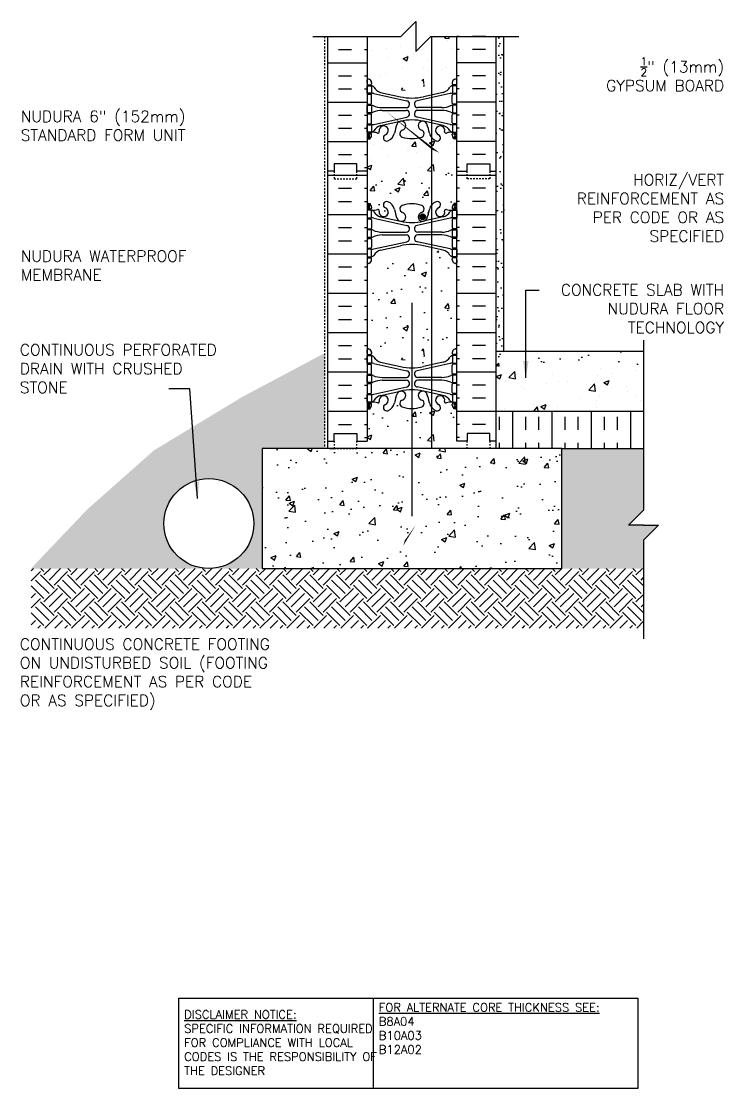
# Model space of a CAD drawing. Header units: inches. Extents: x -103.4 to -56.6, y 169.1 to 240.3.
import ezdxf

# ---------------------------------------------------------------- set-up
doc = ezdxf.new("R2010")
doc.units = ezdxf.units.IN
doc.header["$LTSCALE"] = 0.5
doc.header["$MEASUREMENT"] = 0
doc.linetypes.add('DASHED2', pattern=[0.375, 0.25, -0.125])
for name, color, linetype in [('HATCH', 12, 'Continuous'), ('line25', 2, 'Continuous'), ('LINE3', 3, 'Continuous'), ('LINE50', 5, 'Continuous'), ('LINE9', 9, 'Continuous'), ('TEXT', 4, 'Continuous'), ('Web_Edge', 9, 'Continuous')]:
    doc.layers.add(name, color=color, linetype=linetype)
doc.styles.add('DIM', font='romans.shx', dxfattribs={"width": 0.7})
doc.styles.add('ROMANS', font='romans')
doc.styles.get("Standard").update_dxf_attribs({"font": 'romans.shx'})
doc.dimstyles.new('ext', dxfattribs={"dimscale": 12, "dimtxt": 0.09375, "dimasz": 0.09375, "dimexe": 0.09375, "dimexo": 0.0625, "dimgap": 0.0625, "dimtad": 0, "dimjust": 1, "dimdec": 1, "dimzin": 3, "dimdsep": 46, "dimlunit": 4, "dimtxsty": 'DIM', "dimcen": 0.09, "dimdle": 0.09375, "dimclrt": 4, "dimadec": 0, "dimazin": 0, "dimtfac": 1, "dimtdec": 1, "dimtmove": 2, "dimatfit": 3, "dimfxl": 1, "dimfrac": 2, "dimtolj": 1, "dimtzin": 0, "dimarcsym": 0})
doc.dimstyles.new('ext_12', dxfattribs={"dimscale": 12, "dimtxt": 0.075, "dimasz": 0.09375, "dimexe": 0.09375, "dimexo": 0.0625, "dimgap": 0.0625, "dimtad": 1, "dimdec": 1, "dimzin": 2, "dimdsep": 46, "dimlunit": 4, "dimtxsty": 'DIM', "dimcen": 0.09, "dimdle": 0.09375, "dimclrt": 4, "dimadec": 0, "dimazin": 0, "dimtfac": 1, "dimtdec": 1, "dimtmove": 2, "dimatfit": 3, "dimfxl": 1, "dimfrac": 2, "dimtolj": 1, "dimtzin": 0, "dimarcsym": 0})

msp = doc.modelspace()

# ---------------------------------------------------------------- hatches: boundary and pattern name
h = msp.add_hatch()
h.set_pattern_fill('EARTH', color=12, scale=0.2, angle=45, style=0)
h.set_pattern_definition([(45, (-1157.3397, 32.0673), (1e-16, 1.7960512), [1.27, -1.27]), (45, (-1157.6764, 32.4041), (1e-16, 1.7960512), [1.27, -1.27]), (45, (-1158.0132, 32.7409), (1e-16, 1.7960512), [1.27, -1.27]), (135, (-1158.0132, 32.9654), (-1.7960512, 1e-16), [1.27, -1.27]), (135, (-1157.6764, 33.3021), (-1.7960512, 1e-16), [1.27, -1.27]), (135, (-1157.3397, 33.6389), (-1.7960512, 1e-16), [1.27, -1.27])])
h.paths.add_polyline_path([(-102.782, 203.796), (-102.782, 199.823), (-61.917, 199.823), (-61.917, 203.796)])
at = {"layer": 'HATCH'}
h = msp.add_hatch(dxfattribs=at)
h.set_pattern_fill('AR-SAND', color=256, scale=0.5, style=0)
h.set_pattern_definition([(37.5, (-54.8967, 213.0463), (-0.031497, 0.963412), [0, -0.76, 0, -0.85, 0, -0.8125]), (7.5, (-54.8967, 213.0463), (0.88489, 1.411073), [0, -0.41, 0, -0.685, 0, -0.2625]), (327.5, (-55.5117, 213.0463), (1.55707, 0.00283), [0, -0.25, 0, -0.9, 0, -1.175]), (317.5, (-55.5117, 213.0463), (1.503063, 0.43884), [0, -0.125, 0, -0.59, 0, -0.675])])
h.paths.add_polyline_path([(-71.248, 227.258), (-71.748, 227.258), (-71.748, 217.296), (-71.248, 217.296)])
h.paths.add_polyline_path([(-71.248, 231.46), (-71.748, 231.46), (-71.748, 230.296), (-71.748, 227.258), (-71.248, 227.258)])
h.paths.add_polyline_path([(-71.248, 239.296), (-71.748, 239.296), (-71.748, 231.46), (-71.248, 231.46)])
h = msp.add_hatch(dxfattribs=at)
h.set_pattern_fill('INSUL', color=256, scale=7, style=0)
h.set_pattern_definition([(0, (-3006.5348, -184.7132), (0, 2.625), []), (0, (-3006.5348, -183.8382), (0, 2.625), [0.875, -0.875]), (0, (-3006.5348, -182.9632), (0, 2.625), [0.875, -0.875])])
h.paths.add_polyline_path([(-82.998, 212.296), (-82.561, 212.296), (-82.561, 212.796), (-81.061, 212.796), (-81.061, 212.296), (-80.373, 212.296), (-80.373, 230.296), (-81.061, 230.296), (-81.061, 230.796), (-82.561, 230.796), (-82.561, 230.296), (-82.998, 230.296)])
h = msp.add_hatch(dxfattribs=at)
h.set_pattern_fill('INSUL', color=256, scale=7, style=0)
h.set_pattern_definition([(180, (2851.7883, -184.7132), (0, 2.625), []), (180, (2851.7883, -183.8382), (0, 2.625), [0.875, -0.875]), (180, (2851.7883, -182.9632), (0, 2.625), [0.875, -0.875])])
h.paths.add_polyline_path([(-71.748, 212.296), (-72.186, 212.296), (-72.186, 212.796), (-73.686, 212.796), (-73.686, 212.296), (-74.373, 212.296), (-74.373, 230.296), (-73.686, 230.296), (-73.686, 230.796), (-72.186, 230.796), (-72.186, 230.296), (-71.748, 230.296)])
h = msp.add_hatch(dxfattribs=at)
h.set_pattern_fill('AR-CONC', color=256, scale=0.5, style=0)
h.set_pattern_definition([(50, (-3006.5348, -184.7132), (3.586301, -0.3137607), [0.375, -4.125]), (355, (-3006.5348, -184.7132), (-0.6937567, 3.7609607), [0.3, -3.3]), (100.4514, (-3006.236, -184.7393), (2.892547, 3.4471977), [0.318701, -3.5057106]), (46.1842, (-3006.535, -183.713), (5.336205, -0.827595), [0.5625, -6.1875]), (96.6356, (-3006.09, -183.782), (4.6733135, 4.870589), [0.478051, -5.258565]), (351.1842, (-3006.535, -183.713), (4.67331, 4.870593), [0.45, -4.95]), (21, (-3006.0348, -183.9632), (2.9845353, -2.0130945), [0.375, -4.125]), (326, (-3006.0348, -183.9632), (1.2165767, 3.62575), [0.3, -3.3]), (71.4514, (-3005.786, -184.131), (4.201113, 1.6126525), [0.318701, -3.5057106]), (37.5, (-3006.5348, -184.7132), (0.0607993, 1.66446927), [0, -3.26, 0, -3.35, 0, -3.3125]), (7.5, (-3006.5348, -184.7132), (1.3153477, 1.9720586), [0, -1.91, 0, -3.185, 0, -1.2625]), (327.5, (-3007.6498, -184.7132), (2.6691122, -0.11277436), [0, -1.25, 0, -3.9, 0, -5.175]), (317.5, (-3008.1498, -184.7132), (2.9159308, 0.500525), [0, -1.625, 0, -2.59, 0, -3.675])])
h.paths.add_polyline_path([(-77.373, 228.122, -0.082755), (-76.725, 228.014, -0.735593), (-76.737, 227.556, 0.955472), (-76.599, 226.962), (-76.58, 226.967, 0.223253), (-76.379, 227.131, 0.053157), (-76.213, 227.745, -0.24438), (-75.765, 228.266, -1), (-75.602, 227.858, 2.182095), (-75.191, 227.645, -0.601435), (-75.072, 227.75, 0.10046), (-74.678, 227.692), (-74.573, 227.692), (-74.573, 227.762), (-74.621, 227.762, -0.414214), (-74.683, 227.825), (-74.683, 227.892, -0.249069), (-74.573, 228.1), (-74.573, 228.141), (-74.483, 228.141, 0.064398), (-74.373, 228.207), (-74.373, 230.296), (-80.373, 230.296), (-80.373, 228.207, 0.064398), (-80.263, 228.141), (-80.173, 228.141), (-80.173, 228.1, -0.249069), (-80.063, 227.892), (-80.063, 227.825, -0.414214), (-80.126, 227.762), (-80.173, 227.762), (-80.173, 227.692), (-80.068, 227.692, 0.10046), (-79.675, 227.75, -0.601435), (-79.555, 227.645, 2.182095), (-79.145, 227.858, -1), (-78.982, 228.266, -0.24438), (-78.533, 227.745, 0.053157), (-78.367, 227.131, 0.223253), (-78.167, 226.967), (-78.147, 226.962, 0.955472), (-78.009, 227.556, -0.735593), (-78.022, 228.014, -0.082755)])
h.paths.add_polyline_path([(-74.373, 221.296), (-74.373, 224.078, 0.082415), (-74.517, 224.157, -0.317837), (-74.683, 224.392), (-74.683, 224.46, -0.414214), (-74.621, 224.522), (-74.573, 224.522), (-74.573, 224.592), (-74.678, 224.592, 0.10046), (-75.072, 224.535, -0.601435), (-75.191, 224.64, 2.182095), (-75.602, 224.427, -1), (-75.765, 224.019, -0.24438), (-76.213, 224.54, 0.053157), (-76.379, 225.154, 0.223253), (-76.58, 225.318), (-76.599, 225.323, 0.955472), (-76.737, 224.729, -0.735593), (-76.725, 224.271, -0.082755), (-77.373, 224.163, -0.082755), (-78.022, 224.271, -0.735593), (-78.009, 224.729, 0.955472), (-78.147, 225.323), (-78.167, 225.318, 0.223253), (-78.367, 225.154, 0.053157), (-78.533, 224.54, -0.24438), (-78.982, 224.019, -1), (-79.145, 224.427, 2.182095), (-79.555, 224.64, -0.601435), (-79.675, 224.535, 0.10046), (-80.068, 224.592), (-80.173, 224.592), (-80.173, 224.522), (-80.126, 224.522, -0.414214), (-80.063, 224.46), (-80.063, 224.392, -0.317837), (-80.23, 224.157, 0.082415), (-80.373, 224.078), (-80.373, 221.296)])
h.paths.add_polyline_path([(-80.373, 221.296), (-80.373, 218.515, 0.082415), (-80.23, 218.436, -0.317837), (-80.063, 218.2), (-80.063, 218.133, -0.414214), (-80.126, 218.07), (-80.173, 218.07), (-80.173, 218), (-80.068, 218, 0.10046), (-79.675, 218.057, -0.601435), (-79.555, 217.952, 2.182095), (-79.145, 218.165, -1), (-78.982, 218.574, -0.24438), (-78.533, 218.053, 0.053157), (-78.367, 217.439, 0.223253), (-78.167, 217.274), (-78.147, 217.27, 0.955472), (-78.009, 217.863, -0.735593), (-78.022, 218.321, -0.082755), (-77.373, 218.429, -0.082755), (-76.725, 218.321, -0.735593), (-76.737, 217.863, 0.955472), (-76.599, 217.27), (-76.58, 217.274, 0.223253), (-76.379, 217.439, 0.053157), (-76.213, 218.053, -0.24438), (-75.765, 218.574, -1), (-75.602, 218.165, 2.182095), (-75.191, 217.952, -0.601435), (-75.072, 218.057, 0.10046), (-74.678, 218), (-74.573, 218), (-74.573, 218.07), (-74.621, 218.07, -0.414214), (-74.683, 218.133), (-74.683, 218.2, -0.317837), (-74.517, 218.436, 0.082415), (-74.373, 218.515), (-74.373, 221.296)])
h.paths.add_polyline_path([(-78.022, 214.579, -0.735593), (-78.009, 215.037, 0.955472), (-78.147, 215.63), (-78.167, 215.626, 0.223253), (-78.367, 215.461, 0.053157), (-78.533, 214.847, -0.24438), (-78.982, 214.326, -1), (-79.145, 214.735, 2.182095), (-79.555, 214.948, -0.601435), (-79.675, 214.843, 0.10046), (-80.068, 214.9), (-80.173, 214.9), (-80.173, 214.83), (-80.126, 214.83, -0.414214), (-80.063, 214.768), (-80.063, 214.7, -0.249069), (-80.173, 214.493), (-80.173, 214.451), (-80.263, 214.451, 0.064398), (-80.373, 214.385), (-80.373, 212.296), (-74.373, 212.296), (-74.373, 214.385, 0.064398), (-74.483, 214.451), (-74.573, 214.451), (-74.573, 214.493, -0.249069), (-74.683, 214.7), (-74.683, 214.768, -0.414214), (-74.621, 214.83), (-74.573, 214.83), (-74.573, 214.9), (-74.678, 214.9, 0.10046), (-75.072, 214.843, -0.601435), (-75.191, 214.948, 2.182095), (-75.602, 214.735, -1), (-75.765, 214.326, -0.24438), (-76.213, 214.847, 0.053157), (-76.379, 215.461, 0.223253), (-76.58, 215.626), (-76.599, 215.63, 0.955472), (-76.737, 215.037, -0.735593), (-76.725, 214.579, -0.082755), (-77.373, 214.471, -0.082755)])
h = msp.add_hatch(dxfattribs=at)
h.set_pattern_fill('GRAVEL', color=256, scale=3, angle=1, style=0)
h.set_pattern_definition([(229.0128, (-61.85979, 209.62296), (-23.5251243, -27.4147495), [0.40361, -39.95726]), (185.9697, (-62.12451, 209.3183), (35.9421634, 3.6278037), [0.6926, -68.567775]), (133.5104, (-62.81336, 209.24626), (30.5713329, -32.47142825), [0.48836, -48.3481]), (268.2737, (-63.97009, 208.47596), (1.95238674, 60.0432196), [0.63071, -62.44067]), (293.8337, (-63.98909, 207.84553), (-15.6260316, 35.73271965), [0.618465, -61.22812]), (358.2737, (-63.73918, 207.2798), (-60.0432196, 1.95238674), [0.63071, -62.44067]), (38.6942, (-63.10875, 207.2608), (-38.47051045, -30.6760463), [0.83409, -82.57455]), (73.2553, (-62.45775, 207.78225), (19.84497525, 66.35643767), [0.787464, -77.95896]), (122.4296, (-62.23088, 208.53632), (-24.67701297, 38.57518704), [0.63285, -62.65222]), (176.2364, (-62.57025, 209.07048), (33.0473336, -2.4235882), [0.7225, -35.40229]), (223.3974, (-63.29119, 209.1179), (-35.41861008, -33.6232372), [0.934344, -92.500125]), (139.8141, (-61.00002, 208.4978), (-21.3109536, 17.6307498), [0.3189, -31.57153]), (172.4692, (-61.24365, 208.70358), (39.0987698, -5.31846614), [0.60671, -60.06453]), (226, (-61.8451, 208.783), (0.05236, -2.99954), [0.42426, -3.81838]), (204.1986, (-62.06138, 209.13937), (14.893, 6.2608762), [0.22847, -22.61885]), (292.8014, (-62.2698, 209.0457), (-3.1566145, 8.946273), [0.32311, -15.83239]), (31.9638, (-62.14456, 208.74786), (8.893909, 6.156165), [0.52479, -16.96807]), (162.565, (-61.6993, 209.0257), (6.051445, -2.894824), [0.37947, -9.10736]), (17.3895, (-64.00951, 209.01535), (29.8383662, 9.5221797), [0.5316, -52.628535]), (71.3462, (-63.5022, 209.17423), (-11.4222286, -33.204409), [0.44598, -44.15222]), (294.1986, (-61.7098, 209.62558), (-6.2608762, 14.893), [0.45694, -22.39037]), (344.6105, (-61.5225, 209.20879), (-30.1525087, 8.4750351), [0.5316, -52.628535]), (340.444, (-63.97705, 207.15563), (-15.1024352, 5.737288), [0.51264, -25.11937]), (295.7751, (-63.49398, 206.98404), (-15.5736216, 32.7331985), [0.42953, -42.52393]), (67.8014, (-61.62746, 206.62656), (5.737304, 15.102429), [0.45694, -22.39037]), (18.354, (-61.45481, 207.04964), (-38.7846376, -12.6787998), [0.50289, -49.78627]), (70.444, (-63.09723, 206.6009), (-5.737288, -15.1024352), [0.25632, -25.37569]), (102.3099, (-61.8074, 206.6234), (-3.208965, 11.9458175), [0.15297, -15.14409]), (166.9638, (-61.84004, 206.7729), (9.050988, -2.842466), [0.61847, -11.75085]), (187.009, (-62.44257, 206.91238), (29.9430729, 3.5231132), [0.57315, -56.74177]), (304.69, (-62.13984, 208.4779), (-3.104262, 5.946728), [0.43267, -10.38399]), (354.1572, (-61.8936, 208.12214), (51.0969454, -5.10903747), [0.75538, -74.78269]), (61.9454, (-61.14214, 208.04525), (-11.6316719, -21.2062316), [0.30887, -30.57802]), (91, (-60.997, 208.3178), (-3.0519, 2.94719), [0.18, -2.82]), (121.2564, (-62.50413, 207.00132), (12.3646577, -20.7873804), [0.41677, -41.26056]), (49.0128, (-62.72038, 207.3576), (23.5251243, 27.4147495), [0.80722, -39.55366]), (1, (-62.191, 207.967), (2.94719, 3.0519), [0.78, -2.22]), (326.3048, (-61.41105, 207.98054), (-30.3619146, 20.4732555), [0.47434, -46.95982]), (255.0546, (-61.0164, 207.7174), (-2.790114, -12.05053), [0.4368, -21.40352]), (208.646, (-61.12905, 207.29536), (-56.46773345, -30.99024094), [0.711195, -70.40842]), (176.4261, (-61.7532, 206.95442), (-39.04641873, 2.3188836), [0.7524, -74.48722])])
h.paths.add_polyline_path([(-60.917, 206.687), (-61.917, 206.687), (-62.917, 206.687), (-61.917, 207.687), (-61.917, 211.796), (-67.373, 211.796), (-67.373, 203.796), (-61.917, 203.796), (-61.917, 205.687)])
edge = h.paths.add_edge_path()
edge.add_line((-83.209, 218.161), (-88.692, 215.247))
edge.add_line((-88.692, 215.247), (-94.598, 211.676))
edge.add_line((-94.598, 211.676), (-99.048, 207.736))
edge.add_line((-99.048, 207.736), (-102.802, 203.796))
edge.add_line((-102.802, 203.796), (-90.931, 203.796))
edge.add_arc((-90.931, 206.796), 3, 180, 270, ccw=False)
edge.add_arc((-90.931, 206.796), 3, 0, 180, ccw=False)
edge.add_arc((-90.931, 206.796), 3, -90, 0, ccw=False)
edge.add_line((-90.931, 203.796), (-87.373, 203.796))
edge.add_line((-87.373, 203.796), (-87.373, 211.796))
edge.add_line((-87.373, 211.796), (-83.209, 211.796))
edge.add_line((-83.209, 211.796), (-83.209, 218.161))
h = msp.add_hatch(dxfattribs=at)
h.set_pattern_fill('AR-CONC', color=256, scale=0.5, style=0)
h.paths.add_polyline_path([(-61.917, 218.296), (-71.748, 218.296), (-71.748, 217.296), (-61.917, 217.296)])
h = msp.add_hatch(dxfattribs=at)
h.set_pattern_fill('AR-CONC', color=256, scale=0.5, style=0)
h.set_pattern_definition([(50, (-54.8967, 213.0463), (3.5863, -0.31376), [0.375, -4.125]), (355, (-54.8967, 213.0463), (-0.69376, 3.76096), [0.3, -3.3]), (100.451, (-54.598, 213.0202), (2.89255, 3.4472), [0.3187, -3.5057]), (46.184, (-54.8967, 214.0463), (5.3362, -0.8276), [0.5625, -6.1875]), (96.636, (-54.452, 213.9774), (4.6733, 4.8706), [0.47805, -5.2586]), (351.184, (-54.8967, 214.0463), (4.6733, 4.8706), [0.45, -4.95]), (21, (-54.3967, 213.7963), (2.98454, -2.0131), [0.375, -4.125]), (326, (-54.3967, 213.7963), (1.21658, 3.62575), [0.3, -3.3]), (71.451, (-54.148, 213.6286), (4.2011, 1.61265), [0.3187, -3.5057]), (37.5, (-54.8967, 213.0463), (0.0608, 1.66447), [0, -3.26, 0, -3.35, 0, -3.3125]), (7.5, (-54.8967, 213.0463), (1.31535, 1.97206), [0, -1.91, 0, -3.185, 0, -1.2625]), (327.5, (-56.0117, 213.0463), (2.66911, -0.112774), [0, -1.25, 0, -3.9, 0, -5.175]), (317.5, (-56.5117, 213.0463), (2.91593, 0.50052), [0, -1.625, 0, -2.59, 0, -3.675])])
h.paths.add_polyline_path([(-67.373, 211.796), (-87.373, 211.796), (-87.373, 203.796), (-67.373, 203.796)])
at = {"layer": 'LINE3'}
msp.add_hatch(color=256, dxfattribs=at).paths.add_polyline_path([(-76.467, 227.262, 1), (-76.842, 227.262, 1)])

# ---------------------------------------------------------------- linework, layer by layer
at = {"layer": 'HATCH'}
for p, q in [((-82.285, 239.287), (-81.41, 239.287)), ((-80.535, 239.287), (-80.373, 239.287)), ((-75.189, 239.175), (-75.087, 239.296)), ((-74.89, 239.146), (-74.917, 239.296)), ((-74.212, 239.287), (-74.373, 239.287)), ((-72.462, 239.287), (-73.337, 239.287)), ((-79.102, 238.51), (-79.102, 238.51)), ((-78.135, 238.606), (-78.135, 238.606)), ((-76.535, 238.862), (-76.535, 238.862)), ((-75.189, 239.175), (-74.89, 239.149)), ((-74.977, 239.021), (-74.977, 239.021)), ((-82.285, 238.412), (-81.41, 238.412)), ((-80.535, 238.412), (-80.373, 238.412)), ((-80.029, 238.356), (-80.029, 238.356)), ((-79.037, 237.877), (-79.037, 237.877)), ((-77.966, 237.822), (-77.616, 237.957)), ((-77.966, 237.822), (-77.717, 237.654)), ((-77.717, 237.652), (-77.616, 237.954)), ((-77.669, 237.994), (-77.669, 237.994)), ((-74.753, 238.495), (-74.753, 238.495)), ((-74.212, 238.412), (-74.373, 238.412)), ((-72.462, 238.412), (-73.337, 238.412)), ((-82.998, 237.537), (-80.373, 237.537)), ((-77.983, 237.205), (-77.983, 237.205)), ((-76.596, 237.198), (-76.596, 237.198)), ((-76.368, 237.764), (-76.368, 237.764)), ((-75.314, 237.092), (-75.314, 237.092)), ((-75.041, 237.214), (-75.041, 237.214)), ((-71.748, 237.537), (-74.373, 237.537)), ((-82.285, 236.662), (-81.41, 236.662)), ((-80.535, 236.662), (-80.373, 236.662)), ((-79.451, 236.634), (-79.451, 236.634)), ((-79.163, 236.846), (-79.163, 236.846)), ((-76.72, 236.32), (-76.604, 236.441)), ((-76.571, 236.156), (-76.604, 236.44)), ((-76.293, 237.049), (-76.293, 237.049)), ((-74.212, 236.662), (-74.373, 236.662)), ((-72.462, 236.662), (-73.337, 236.662)), ((-82.285, 235.787), (-81.41, 235.787)), ((-80.535, 235.787), (-80.373, 235.787)), ((-78.081, 235.727), (-77.977, 235.852)), ((-78.081, 235.727), (-77.818, 235.704)), ((-76.595, 235.974), (-76.549, 235.967)), ((-76.548, 235.965), (-76.563, 236.087)), ((-74.212, 235.787), (-74.373, 235.787)), ((-72.462, 235.787), (-73.337, 235.787)), ((-76.656, 235.533), (-76.656, 235.533)), ((-82.998, 234.912), (-80.373, 234.912)), ((-71.748, 234.912), (-74.373, 234.912)), ((-82.285, 234.037), (-81.41, 234.037)), ((-80.535, 234.037), (-80.373, 234.037)), ((-74.212, 234.037), (-74.373, 234.037)), ((-72.462, 234.037), (-73.337, 234.037)), ((-82.285, 233.162), (-81.41, 233.162)), ((-80.535, 233.162), (-80.373, 233.162)), ((-74.212, 233.162), (-74.373, 233.162)), ((-72.462, 233.162), (-73.337, 233.162)), ((-82.998, 232.287), (-80.373, 232.287)), ((-79.951, 232.108), (-79.951, 232.108)), ((-78.336, 232.667), (-78.336, 232.667)), ((-77.388, 231.967), (-77.147, 232.254)), ((-77.089, 231.938), (-77.146, 232.251)), ((-76.778, 232.204), (-76.778, 232.204)), ((-76.198, 232.183), (-75.848, 232.318)), ((-76.198, 232.183), (-75.949, 232.016)), ((-75.949, 232.013), (-75.848, 232.315)), ((-74.768, 232.163), (-74.768, 232.163)), ((-71.748, 232.287), (-74.373, 232.287)), ((-82.285, 231.412), (-81.41, 231.412)), ((-80.535, 231.412), (-80.373, 231.412)), ((-79.345, 231.852), (-79.345, 231.852)), ((-77.684, 231.663), (-77.684, 231.663)), ((-77.388, 231.967), (-77.089, 231.94)), ((-77.282, 231.996), (-77.282, 231.996)), ((-77.093, 231.547), (-77.093, 231.547)), ((-74.613, 231.883), (-74.613, 231.883)), ((-74.212, 231.412), (-74.373, 231.412)), ((-72.462, 231.412), (-73.337, 231.412)), ((-80.373, 230.581), (-80.049, 230.705)), ((-80.239, 231.133), (-80.239, 231.133)), ((-80.15, 230.401), (-80.049, 230.703)), ((-78.987, 231.298), (-78.987, 231.298)), ((-76.33, 230.337), (-75.941, 230.743)), ((-75.889, 230.296), (-75.941, 230.741)), ((-80.535, 230.537), (-80.373, 230.537)), ((-80.373, 230.553), (-80.15, 230.403)), ((-76.839, 230.54), (-76.839, 230.54)), ((-76.33, 230.337), (-76.066, 230.296)), ((-74.212, 230.537), (-74.373, 230.537)), ((-71.748, 216.612), (-71.402, 216.745)), ((-71.748, 216.607), (-71.504, 216.443)), ((-71.504, 216.443), (-71.402, 216.745)), ((-71.077, 216.875), (-71.077, 216.875)), ((-70.905, 216.529), (-70.516, 216.935)), ((-70.905, 216.529), (-70.461, 216.46)), ((-70.461, 216.46), (-70.516, 216.935)), ((-69.86, 216.473), (-69.86, 216.473)), ((-67.966, 216.722), (-67.966, 216.722)), ((-64.971, 216.641), (-64.971, 216.641)), ((-64.809, 217.138), (-64.809, 217.138)), ((-64.047, 216.778), (-64.047, 216.778)), ((-62.404, 216.993), (-62.404, 216.993)), ((-71.112, 216.308), (-71.112, 216.308)), ((-71.053, 216.278), (-71.053, 216.278)), ((-70.094, 215.946), (-70.094, 215.946)), ((-69.879, 215.777), (-69.879, 215.777)), ((-68.384, 216.165), (-68.384, 216.165)), ((-67.568, 216.266), (-67.568, 216.266)), ((-66.963, 216.278), (-66.963, 216.278)), ((-65.714, 216.052), (-65.714, 216.052)), ((-65.569, 215.702), (-65.18, 216.107)), ((-65.124, 215.633), (-65.18, 216.107)), ((-64.567, 216.21), (-64.217, 216.344)), ((-64.567, 216.21), (-64.318, 216.042)), ((-64.318, 216.042), (-64.217, 216.344)), ((-63.045, 215.94), (-63.045, 215.94)), ((-66.124, 215.166), (-66.124, 215.166)), ((-65.569, 215.702), (-65.124, 215.633)), ((-64.872, 215.331), (-64.872, 215.331)), ((-62.979, 215.58), (-62.979, 215.58)), ((-62.465, 215.328), (-62.465, 215.328)), ((-62.137, 215.029), (-62.137, 215.029)), ((-71.175, 214.501), (-71.175, 214.501)), ((-70.647, 211.796), (-70.647, 214.296)), ((-69.282, 214.75), (-69.282, 214.75)), ((-69.242, 214.301), (-69.001, 214.589)), ((-69.242, 214.301), (-69.184, 214.296)), ((-68.947, 214.296), (-69.001, 214.589)), ((-68.768, 214.597), (-68.418, 214.732)), ((-68.768, 214.597), (-68.519, 214.429)), ((-68.519, 214.429), (-68.418, 214.732)), ((-68.022, 211.796), (-68.022, 214.296)), ((-67.629, 214.601), (-67.629, 214.601)), ((-65.397, 211.796), (-65.397, 214.296)), ((-65.053, 214.528), (-65.053, 214.528)), ((-65.032, 214.976), (-65.032, 214.976)), ((-62.772, 211.796), (-62.772, 214.296)), ((-71.522, 213.046), (-71.522, 213.921)), ((-69.772, 213.046), (-69.772, 213.921)), ((-68.897, 213.046), (-68.897, 213.921)), ((-67.147, 213.046), (-67.147, 213.921)), ((-66.272, 213.046), (-66.272, 213.921)), ((-64.522, 213.046), (-64.522, 213.921)), ((-63.647, 213.046), (-63.647, 213.921)), ((-71.522, 211.796), (-71.522, 212.171)), ((-69.772, 211.796), (-69.772, 212.171)), ((-68.897, 211.796), (-68.897, 212.171)), ((-67.147, 211.796), (-67.147, 212.171)), ((-66.272, 211.796), (-66.272, 212.171)), ((-64.522, 211.796), (-64.522, 212.171)), ((-63.647, 211.796), (-63.647, 212.171))]:
    msp.add_line(p, q, dxfattribs=at)
at = {"layer": 'line25'}
for p, q in [((-80.373, 239.296), (-80.373, 230.296)), ((-74.373, 230.296), (-74.373, 239.296)), ((-80.373, 230.296), (-80.373, 212.296)), ((-74.373, 212.296), (-74.373, 230.296)), ((-67.373, 211.796), (-61.897, 211.796))]:
    msp.add_line(p, q, dxfattribs=at)
at = {"layer": 'LINE3'}
for p, q in [((-76.071, 239.296), (-76.071, 211.796)), ((-77.373, 221.522), (-77.373, 207.296))]:
    msp.add_line(p, q, dxfattribs=at)
msp.add_circle((-76.655, 227.262), 0.188, dxfattribs=at)
at = {"layer": 'LINE50'}
for p, q in [((-82.998, 230.296), (-82.998, 239.296)), ((-71.748, 230.296), (-71.748, 239.296)), ((-82.998, 211.796), (-82.998, 230.296)), ((-71.748, 211.796), (-71.748, 230.296)), ((-71.748, 218.296), (-61.917, 218.296)), ((-71.748, 214.296), (-61.917, 214.296))]:
    msp.add_line(p, q, dxfattribs=at)
for points in [[(-80.373, 230.296), (-81.061, 230.296), (-81.061, 230.796), (-82.561, 230.796), (-82.561, 230.296), (-82.998, 230.296)], [(-74.373, 230.296), (-73.686, 230.296), (-73.686, 230.796), (-72.186, 230.796), (-72.186, 230.296), (-71.748, 230.296)], [(-82.998, 212.296), (-82.561, 212.296), (-82.561, 212.796), (-81.061, 212.796), (-81.061, 212.296), (-80.373, 212.296)], [(-71.748, 212.296), (-72.186, 212.296), (-72.186, 212.796), (-73.686, 212.796), (-73.686, 212.296), (-74.373, 212.296)]]:
    msp.add_lwpolyline(points, dxfattribs=at)
msp.add_lwpolyline([(-87.373, 203.796), (-67.373, 203.796), (-67.373, 211.796), (-87.373, 211.796)], close=True, dxfattribs=at)
at = {"layer": 'LINE9', "linetype": 'DASHED2'}
msp.add_line((-83.209, 239.296), (-83.209, 211.796), dxfattribs=at)
at = {"layer": 'LINE9'}
for p, q in [((-71.248, 218.296), (-71.248, 239.296)), ((-61.917, 219.032), (-61.917, 207.687)), ((-62.917, 206.687), (-61.917, 207.687)), ((-61.917, 206.687), (-62.917, 206.687)), ((-60.917, 206.687), (-61.917, 205.687)), ((-61.917, 206.687), (-60.917, 206.687)), ((-61.917, 205.687), (-61.917, 199.118))]:
    msp.add_line(p, q, dxfattribs=at)
msp.add_lwpolyline([(-83.998, 239.296), (-78.123, 239.296), (-77.123, 240.296), (-77.123, 238.296), (-76.123, 239.296), (-70.248, 239.296)], dxfattribs=at)
at = {"layer": 'LINE9', "linetype": 'DASHED2', "ltscale": 0.15}
for points in [[(-82.561, 230.296), (-82.561, 230.296), (-82.561, 229.796), (-81.061, 229.796), (-81.061, 230.296), (-81.061, 230.296)], [(-72.186, 230.296), (-72.186, 230.296), (-72.186, 229.796), (-73.686, 229.796), (-73.686, 230.296), (-73.686, 230.296)], [(-82.561, 212.296), (-82.561, 212.296), (-82.561, 211.796), (-81.061, 211.796), (-81.061, 212.296), (-81.061, 212.296)], [(-72.186, 212.296), (-72.186, 212.296), (-72.186, 211.796), (-73.686, 211.796), (-73.686, 212.296), (-73.686, 212.296)]]:
    msp.add_lwpolyline(points, dxfattribs=at)
at = {"layer": 'LINE9', "color": 9}
msp.add_circle((-90.931, 206.796), 3, dxfattribs=at)
at = {"layer": 'TEXT'}
for points in [[(-71.248, 237.354, 0, 0.36, 0), (-70.168, 237.354, 0, 0, 0), (-63.466, 237.354, 0, 0, 0)], [(-76.039, 231.746, 0, 0.36, 0), (-74.959, 231.082, 0, 0, 0), (-70.047, 227.281, 0, 0, 0)], [(-81.372, 233.76, 0, 0.36, 0), (-82.452, 233.76, 0, 0, 0), (-90.696, 233.76, 0, 0, 0)], [(-76.441, 227.281, 0, 0.36, 0), (-75.361, 227.281, 0, 0, 0), (-67.365, 227.281, 0, 0, 0)], [(-83.209, 224.627, 0, 0.36, 0), (-84.289, 224.627, 0, 0, 0), (-90.671, 224.627, 0, 0, 0)], [(-77.847, 205.683, 0, 0.36, 0), (-78.325, 204.715, 0, 0, 0), (-81.876, 198.901, 0, 0, 0), (-84.371, 198.901, 0, 0, 0)]]:
    msp.add_lwpolyline(points, format="xyseb", dxfattribs=at)
msp.add_lwpolyline([(-92.942, 175.141), (-79.959, 175.141), (-79.959, 169.103), (-92.942, 169.103)], close=True, dxfattribs=at)
msp.add_lwpolyline([(-79.959, 175.141), (-62.298, 175.141), (-62.298, 169.103), (-79.959, 169.103)], dxfattribs=at)
at = {"layer": 'Web_Edge'}
for p, q in [((-80.363, 236.19), (-80.363, 236.376)), ((-74.383, 236.19), (-74.383, 236.376)), ((-80.373, 236.07), (-80.126, 236.07)), ((-80.263, 236), (-80.263, 236.07)), ((-80.173, 236), (-80.173, 236.07)), ((-80.063, 236.2), (-80.063, 236.133)), ((-74.683, 236.2), (-74.683, 236.133)), ((-74.373, 236.07), (-74.621, 236.07)), ((-74.573, 236), (-74.573, 236.07)), ((-74.483, 236), (-74.483, 236.07)), ((-80.373, 235.43), (-80.126, 235.43)), ((-80.263, 235.43), (-80.263, 235.5)), ((-80.173, 235.43), (-80.173, 235.5)), ((-80.063, 234.833), (-80.063, 235.368)), ((-79.924, 235.476), (-77.713, 234.995)), ((-79.463, 235.559), (-78.141, 235.269)), ((-74.822, 235.476), (-77.033, 234.995)), ((-75.283, 235.559), (-76.605, 235.269)), ((-74.683, 234.833), (-74.683, 235.368)), ((-74.373, 235.43), (-74.621, 235.43)), ((-74.573, 235.43), (-74.573, 235.5)), ((-74.483, 235.43), (-74.483, 235.5)), ((-80.373, 234.77), (-80.126, 234.77)), ((-80.263, 234.7), (-80.263, 234.77)), ((-80.173, 234.7), (-80.173, 234.77)), ((-79.359, 234.54), (-77.762, 234.54)), ((-79.359, 234.36), (-77.762, 234.36)), ((-75.388, 234.54), (-76.984, 234.54)), ((-75.388, 234.36), (-76.984, 234.36)), ((-74.373, 234.77), (-74.621, 234.77)), ((-74.573, 234.7), (-74.573, 234.77)), ((-74.483, 234.7), (-74.483, 234.77)), ((-80.373, 234.13), (-80.126, 234.13)), ((-80.263, 234.13), (-80.263, 234.2)), ((-80.173, 234.13), (-80.173, 234.2)), ((-80.063, 233.533), (-80.063, 234.068)), ((-79.924, 233.424), (-77.713, 233.906)), ((-79.463, 233.341), (-78.141, 233.632)), ((-74.822, 233.424), (-77.033, 233.906)), ((-75.283, 233.341), (-76.605, 233.632)), ((-74.683, 233.533), (-74.683, 234.068)), ((-74.373, 234.13), (-74.621, 234.13)), ((-74.573, 234.13), (-74.573, 234.2)), ((-74.483, 234.13), (-74.483, 234.2)), ((-80.373, 233.47), (-80.126, 233.47)), ((-80.373, 232.83), (-80.126, 232.83)), ((-80.263, 233.4), (-80.263, 233.47)), ((-80.263, 232.83), (-80.263, 232.9)), ((-80.173, 233.4), (-80.173, 233.47)), ((-80.173, 232.83), (-80.173, 232.9)), ((-74.373, 233.47), (-74.621, 233.47)), ((-74.373, 232.83), (-74.621, 232.83)), ((-74.573, 233.4), (-74.573, 233.47)), ((-74.573, 232.83), (-74.573, 232.9)), ((-74.483, 233.4), (-74.483, 233.47)), ((-74.483, 232.83), (-74.483, 232.9)), ((-80.373, 232.73), (-80.331, 232.73)), ((-80.263, 232.451), (-80.173, 232.451)), ((-80.173, 232.451), (-80.173, 232.493)), ((-80.063, 232.7), (-80.063, 232.768)), ((-74.683, 232.7), (-74.683, 232.768)), ((-74.573, 232.451), (-74.573, 232.493)), ((-74.483, 232.451), (-74.573, 232.451)), ((-74.373, 232.73), (-74.415, 232.73)), ((-80.373, 227.862), (-80.331, 227.862)), ((-80.263, 228.141), (-80.173, 228.141)), ((-80.173, 228.141), (-80.173, 228.1)), ((-80.063, 227.892), (-80.063, 227.825)), ((-74.683, 227.892), (-74.683, 227.825)), ((-74.483, 228.141), (-74.573, 228.141)), ((-74.573, 228.141), (-74.573, 228.1)), ((-74.373, 227.862), (-74.415, 227.862)), ((-80.373, 227.762), (-80.126, 227.762)), ((-80.373, 227.122), (-80.126, 227.122)), ((-80.263, 227.762), (-80.263, 227.692)), ((-80.263, 227.192), (-80.263, 227.122)), ((-80.173, 227.762), (-80.173, 227.692)), ((-80.173, 227.192), (-80.173, 227.122)), ((-79.924, 227.169), (-77.713, 226.687)), ((-79.463, 227.251), (-78.141, 226.961)), ((-74.822, 227.169), (-77.033, 226.687)), ((-75.283, 227.251), (-76.605, 226.961)), ((-74.373, 227.762), (-74.621, 227.762)), ((-74.373, 227.122), (-74.621, 227.122)), ((-74.573, 227.762), (-74.573, 227.692)), ((-74.573, 227.192), (-74.573, 227.122)), ((-74.483, 227.762), (-74.483, 227.692)), ((-74.483, 227.192), (-74.483, 227.122)), ((-80.373, 226.462), (-80.126, 226.462)), ((-80.263, 226.462), (-80.263, 226.392)), ((-80.173, 226.462), (-80.173, 226.392)), ((-80.063, 227.06), (-80.063, 226.525)), ((-74.683, 227.06), (-74.683, 226.525)), ((-74.373, 226.462), (-74.621, 226.462)), ((-74.573, 226.462), (-74.573, 226.392)), ((-74.483, 226.462), (-74.483, 226.392)), ((-80.373, 225.822), (-80.126, 225.822)), ((-80.263, 225.892), (-80.263, 225.822)), ((-80.173, 225.892), (-80.173, 225.822)), ((-80.063, 225.76), (-80.063, 225.225)), ((-79.359, 226.232), (-77.762, 226.232)), ((-79.359, 226.052), (-77.762, 226.052)), ((-75.388, 226.232), (-76.984, 226.232)), ((-75.388, 226.052), (-76.984, 226.052)), ((-74.683, 225.76), (-74.683, 225.225)), ((-74.373, 225.822), (-74.621, 225.822)), ((-74.573, 225.892), (-74.573, 225.822)), ((-74.483, 225.892), (-74.483, 225.822)), ((-80.373, 225.162), (-80.126, 225.162)), ((-80.263, 225.162), (-80.263, 225.092)), ((-80.173, 225.162), (-80.173, 225.092)), ((-79.924, 225.116), (-77.713, 225.598)), ((-79.463, 225.034), (-78.141, 225.324)), ((-74.822, 225.116), (-77.033, 225.598)), ((-75.283, 225.034), (-76.605, 225.324)), ((-74.373, 225.162), (-74.621, 225.162)), ((-74.573, 225.162), (-74.573, 225.092)), ((-74.483, 225.162), (-74.483, 225.092)), ((-80.373, 224.522), (-80.126, 224.522)), ((-80.363, 224.402), (-80.363, 224.216)), ((-80.263, 224.592), (-80.263, 224.522)), ((-80.173, 224.592), (-80.173, 224.522)), ((-80.063, 224.392), (-80.063, 224.46)), ((-74.683, 224.392), (-74.683, 224.46)), ((-74.373, 224.522), (-74.621, 224.522)), ((-74.573, 224.592), (-74.573, 224.522)), ((-74.483, 224.592), (-74.483, 224.522)), ((-74.383, 224.402), (-74.383, 224.216)), ((-80.373, 218.07), (-80.126, 218.07)), ((-80.363, 218.19), (-80.363, 218.376)), ((-80.263, 218), (-80.263, 218.07)), ((-80.173, 218), (-80.173, 218.07)), ((-80.063, 218.2), (-80.063, 218.133)), ((-74.683, 218.2), (-74.683, 218.133)), ((-74.373, 218.07), (-74.621, 218.07)), ((-74.573, 218), (-74.573, 218.07)), ((-74.483, 218), (-74.483, 218.07)), ((-74.383, 218.19), (-74.383, 218.376)), ((-80.373, 217.43), (-80.126, 217.43)), ((-80.263, 217.43), (-80.263, 217.5)), ((-80.173, 217.43), (-80.173, 217.5)), ((-80.063, 216.833), (-80.063, 217.368)), ((-79.924, 217.476), (-77.713, 216.995)), ((-79.463, 217.559), (-78.141, 217.269)), ((-74.822, 217.476), (-77.033, 216.995)), ((-75.283, 217.559), (-76.605, 217.269)), ((-74.683, 216.833), (-74.683, 217.368)), ((-74.373, 217.43), (-74.621, 217.43)), ((-74.573, 217.43), (-74.573, 217.5)), ((-74.483, 217.43), (-74.483, 217.5)), ((-80.373, 216.77), (-80.126, 216.77)), ((-80.263, 216.7), (-80.263, 216.77)), ((-80.173, 216.7), (-80.173, 216.77)), ((-79.359, 216.54), (-77.762, 216.54)), ((-75.388, 216.54), (-76.984, 216.54)), ((-74.373, 216.77), (-74.621, 216.77)), ((-74.573, 216.7), (-74.573, 216.77)), ((-74.483, 216.7), (-74.483, 216.77)), ((-80.373, 216.13), (-80.126, 216.13)), ((-80.263, 216.13), (-80.263, 216.2)), ((-80.173, 216.13), (-80.173, 216.2)), ((-80.063, 215.533), (-80.063, 216.068)), ((-79.924, 215.424), (-77.713, 215.906)), ((-79.359, 216.36), (-77.762, 216.36)), ((-74.822, 215.424), (-77.033, 215.906)), ((-75.388, 216.36), (-76.984, 216.36)), ((-74.683, 215.533), (-74.683, 216.068)), ((-74.373, 216.13), (-74.621, 216.13)), ((-74.573, 216.13), (-74.573, 216.2)), ((-74.483, 216.13), (-74.483, 216.2)), ((-80.373, 215.47), (-80.126, 215.47)), ((-80.263, 215.4), (-80.263, 215.47)), ((-80.173, 215.4), (-80.173, 215.47)), ((-79.463, 215.341), (-78.141, 215.632)), ((-75.283, 215.341), (-76.605, 215.632)), ((-74.373, 215.47), (-74.621, 215.47)), ((-74.573, 215.4), (-74.573, 215.47)), ((-74.483, 215.4), (-74.483, 215.47)), ((-80.373, 214.83), (-80.126, 214.83)), ((-80.373, 214.73), (-80.331, 214.73)), ((-80.263, 214.83), (-80.263, 214.9)), ((-80.263, 214.451), (-80.173, 214.451)), ((-80.173, 214.83), (-80.173, 214.9)), ((-80.173, 214.451), (-80.173, 214.493)), ((-80.063, 214.7), (-80.063, 214.768)), ((-74.683, 214.7), (-74.683, 214.768)), ((-74.373, 214.83), (-74.621, 214.83)), ((-74.573, 214.83), (-74.573, 214.9)), ((-74.573, 214.451), (-74.573, 214.493)), ((-74.483, 214.451), (-74.573, 214.451)), ((-74.483, 214.83), (-74.483, 214.9)), ((-74.373, 214.73), (-74.415, 214.73))]:
    msp.add_line(p, q, dxfattribs=at)
for points in [[(-80.368, 236), (-80.068, 236), (-80.068, 235.5), (-80.368, 235.5)], [(-74.378, 236), (-74.678, 236), (-74.678, 235.5), (-74.378, 235.5)], [(-80.368, 234.7), (-80.068, 234.7), (-80.068, 234.2), (-80.368, 234.2)], [(-74.378, 234.7), (-74.678, 234.7), (-74.678, 234.2), (-74.378, 234.2)], [(-80.368, 233.4), (-80.068, 233.4), (-80.068, 232.9), (-80.368, 232.9)], [(-74.378, 233.4), (-74.678, 233.4), (-74.678, 232.9), (-74.378, 232.9)], [(-80.368, 227.192), (-80.068, 227.192), (-80.068, 227.692), (-80.368, 227.692)], [(-74.378, 227.192), (-74.678, 227.192), (-74.678, 227.692), (-74.378, 227.692)], [(-80.368, 225.892), (-80.068, 225.892), (-80.068, 226.392), (-80.368, 226.392)], [(-74.378, 225.892), (-74.678, 225.892), (-74.678, 226.392), (-74.378, 226.392)], [(-80.368, 224.592), (-80.068, 224.592), (-80.068, 225.092), (-80.368, 225.092)], [(-74.378, 224.592), (-74.678, 224.592), (-74.678, 225.092), (-74.378, 225.092)], [(-80.368, 218), (-80.068, 218), (-80.068, 217.5), (-80.368, 217.5)], [(-74.378, 218), (-74.678, 218), (-74.678, 217.5), (-74.378, 217.5)], [(-80.368, 216.7), (-80.068, 216.7), (-80.068, 216.2), (-80.368, 216.2)], [(-74.378, 216.7), (-74.678, 216.7), (-74.678, 216.2), (-74.378, 216.2)], [(-80.368, 215.4), (-80.068, 215.4), (-80.068, 214.9), (-80.368, 214.9)], [(-74.378, 215.4), (-74.678, 215.4), (-74.678, 214.9), (-74.378, 214.9)]]:
    msp.add_lwpolyline(points, close=True, dxfattribs=at)
for centre, radius, start, end in [((-80.063, 236.907), 0.5, 231.68334, 250.52878), ((-80.063, 236.907), 0.6, 238.89067, 238.92705), ((-80.383, 236.376), 0.02, 360, 58.92705), ((-80.313, 236.2), 0.25, 0, 70.52878), ((-74.433, 236.2), 0.25, 109.47122, 180), ((-74.683, 236.907), 0.5, 289.47122, 308.31666), ((-74.363, 236.376), 0.02, 121.07295, 180), ((-74.683, 236.907), 0.6, 301.07295, 301.10933), ((-80.383, 236.19), 0.02, 299.98802, 360), ((-80.126, 236.133), 0.0625, 270, 0), ((-80.111, 235.754), 0.25, 37.27766, 80.0823), ((-79.264, 236.282), 0.75, 210.15498, 254.58381), ((-75.483, 236.282), 0.75, 285.41619, 329.84502), ((-74.635, 235.754), 0.25, 99.9177, 142.72234), ((-74.621, 236.133), 0.0625, 180, 270), ((-74.363, 236.19), 0.02, 180, 240.01198), ((-80.126, 235.368), 0.0625, 0, 90), ((-80.159, 234.504), 1, 76.42909, 84.79907), ((-77.373, 238.536), 3.356, 256.76915, 270), ((-77.762, 234.77), 0.23, 270, 77.60551), ((-77.373, 238.536), 3.356, 270, 283.23085), ((-76.984, 234.77), 0.23, 102.39449, 270), ((-74.588, 234.504), 1, 95.20093, 103.57091), ((-74.621, 235.368), 0.0625, 90, 180), ((-80.126, 234.833), 0.0625, 270, 0), ((-80.072, 234.481), 0.219, 60.49375, 88.91995), ((-80.072, 234.481), 0.219, 60.49375, 88.91995), ((-80.072, 234.419), 0.219, 271.08005, 299.50625), ((-79.328, 236.14), 1.6, 246.56734, 268.92028), ((-79.328, 236.14), 1.6, 246.56734, 268.92028), ((-79.328, 232.76), 1.6, 91.07972, 113.43266), ((-77.762, 234.13), 0.23, 282.39449, 90), ((-76.984, 234.13), 0.23, 90, 257.60551), ((-75.418, 236.14), 1.6, 271.07972, 293.43266), ((-75.418, 236.14), 1.6, 271.07972, 293.43266), ((-75.418, 232.76), 1.6, 66.56734, 88.92028), ((-74.674, 234.481), 0.219, 91.08005, 119.50625), ((-74.674, 234.481), 0.219, 91.08005, 119.50625), ((-74.674, 234.419), 0.219, 240.49375, 268.91995), ((-74.621, 234.833), 0.0625, 180, 270), ((-80.126, 234.068), 0.0625, 0, 90), ((-80.126, 233.533), 0.0625, 270, 0), ((-78.092, 233.331), 0.305, 285.72535, 154.62183), ((-77.373, 230.365), 3.356, 90, 103.23085), ((-77.373, 230.365), 3.356, 76.76915, 90), ((-76.655, 233.331), 0.305, 25.37817, 254.27465), ((-74.621, 234.068), 0.0625, 90, 180), ((-74.621, 233.533), 0.0625, 180, 270), ((-80.07, 232.646), 0.25, 137.53913, 219.88549), ((-80.221, 232.784), 0.045, 317.53913, 137.53913), ((-80.126, 232.768), 0.0625, 360, 90), ((-80.159, 234.396), 1, 275.20093, 283.57091), ((-80.111, 233.146), 0.25, 279.9177, 322.72234), ((-80.012, 231.902), 1, 70.0933, 93.21213), ((-79.264, 232.618), 0.75, 105.41619, 149.84502), ((-79.643, 232.927), 0.09, 251.13486, 13.32049), ((-79.258, 233.018), 0.305, 291.80375, 193.32049), ((-79.258, 233.018), 0.745, 291.80375, 346.73478), ((-75.57, 232.376), 3, 158.80161, 170.97273), ((-77.944, 232.806), 0.24, 105.72535, 251.07704), ((-76.802, 232.806), 0.24, 288.92296, 74.27465), ((-79.176, 232.376), 3, 9.02727, 21.19839), ((-75.488, 233.018), 0.745, 193.26522, 248.19625), ((-75.488, 233.018), 0.305, 346.67951, 248.19625), ((-75.483, 232.618), 0.75, 30.15498, 74.58381), ((-75.104, 232.927), 0.09, 166.67951, 288.86514), ((-74.734, 231.902), 1, 86.78787, 109.9067), ((-74.635, 233.146), 0.25, 217.27766, 260.0823), ((-74.588, 234.396), 1, 256.42909, 264.79907), ((-74.621, 232.768), 0.0625, 90, 180), ((-74.526, 232.784), 0.045, 42.46087, 222.46087), ((-74.677, 232.646), 0.25, 320.11451, 42.46087), ((-80.063, 231.993), 0.6, 114.92523, 121.10933), ((-80.063, 231.993), 0.5, 109.47122, 128.31666), ((-80.331, 232.71), 0.02, 345.84593, 90), ((-80.325, 232.555), 0.02, 294.92523, 19.2084), ((-80.227, 232.515), 0.045, 218.552, 40.8121), ((-80.07, 232.646), 0.16, 137.53913, 219.99992), ((-80.313, 232.7), 0.25, 289.47122, 360), ((-79.063, 232.531), 0.22, 111.80375, 291.80375), ((-77.373, 234.471), 2, 251.07704, 270), ((-77.373, 234.471), 2, 270, 288.92296), ((-75.683, 232.531), 0.22, 248.19625, 68.19625), ((-74.433, 232.7), 0.25, 180, 250.52878), ((-74.519, 232.515), 0.045, 139.1879, 321.448), ((-74.677, 232.646), 0.16, 320.00008, 42.46087), ((-74.683, 231.993), 0.5, 51.68334, 70.52878), ((-74.422, 232.555), 0.02, 160.7916, 245.07477), ((-74.415, 232.71), 0.02, 90, 194.15407), ((-74.683, 231.993), 0.6, 58.89067, 65.07477), ((-80.063, 228.6), 0.5, 231.68334, 250.52878), ((-80.063, 228.6), 0.6, 238.89067, 245.07477), ((-80.331, 227.882), 0.02, 270, 14.15407), ((-80.07, 227.947), 0.25, 140.11451, 222.46087), ((-80.325, 228.037), 0.02, 340.7916, 65.07477), ((-80.227, 228.078), 0.045, 319.1879, 141.448), ((-80.221, 227.809), 0.045, 222.46087, 42.46087), ((-80.313, 227.892), 0.25, 0, 70.52878), ((-80.07, 227.947), 0.16, 140.00008, 222.46087), ((-80.126, 227.825), 0.0625, 270, 0), ((-79.258, 227.575), 0.305, 166.67951, 68.19625), ((-79.063, 228.062), 0.22, 68.19625, 248.19625), ((-79.258, 227.575), 0.745, 13.26522, 68.19625), ((-77.944, 227.787), 0.24, 108.92296, 254.27465), ((-77.373, 226.122), 2, 90, 108.92296), ((-77.373, 226.122), 2, 71.07704, 90), ((-76.802, 227.787), 0.24, 285.72535, 71.07704), ((-75.488, 227.575), 0.745, 111.80375, 166.73478), ((-75.488, 227.575), 0.305, 111.80375, 13.32049), ((-75.683, 228.062), 0.22, 291.80375, 111.80375), ((-74.433, 227.892), 0.25, 109.47122, 180), ((-74.621, 227.825), 0.0625, 180, 270), ((-74.526, 227.809), 0.045, 137.53913, 317.53913), ((-74.519, 228.078), 0.045, 38.552, 220.8121), ((-74.677, 227.947), 0.16, 317.53913, 39.99992), ((-74.683, 228.6), 0.5, 289.47122, 308.31666), ((-74.677, 227.947), 0.25, 317.53913, 39.88549), ((-74.422, 228.037), 0.02, 114.92523, 199.2084), ((-74.415, 227.882), 0.02, 165.84593, 270), ((-74.683, 228.6), 0.6, 294.92523, 301.10933), ((-80.126, 227.06), 0.0625, 0, 90), ((-80.012, 228.691), 1, 266.78787, 289.9067), ((-80.111, 227.446), 0.25, 37.27766, 80.0823), ((-80.159, 226.197), 1, 76.42909, 84.79907), ((-79.264, 227.974), 0.75, 210.15498, 254.58381), ((-79.643, 227.666), 0.09, 346.67951, 108.86514), ((-75.57, 228.216), 3, 189.02727, 201.19839), ((-78.092, 227.262), 0.305, 205.37817, 74.27465), ((-76.655, 227.262), 0.305, 105.72535, 334.62183), ((-79.176, 228.216), 3, 338.80161, 350.97273), ((-75.483, 227.974), 0.75, 285.41619, 329.84502), ((-75.104, 227.666), 0.09, 71.13486, 193.32049), ((-74.734, 228.691), 1, 250.0933, 273.21213), ((-74.635, 227.446), 0.25, 99.9177, 142.72234), ((-74.588, 226.197), 1, 95.20093, 103.57091), ((-74.621, 227.06), 0.0625, 90, 180), ((-80.126, 226.525), 0.0625, 270, 0), ((-77.373, 230.228), 3.356, 256.76915, 270), ((-77.762, 226.462), 0.23, 270, 77.60551), ((-77.373, 230.228), 3.356, 270, 283.23085), ((-76.984, 226.462), 0.23, 102.39449, 270), ((-74.621, 226.525), 0.0625, 180, 270), ((-80.126, 225.76), 0.0625, 0, 90), ((-80.072, 226.174), 0.219, 60.49375, 88.91995), ((-80.072, 226.111), 0.219, 271.08005, 299.50625), ((-80.072, 226.111), 0.219, 271.08005, 299.50625), ((-79.328, 227.832), 1.6, 246.56734, 268.92028), ((-79.328, 224.453), 1.6, 91.07972, 113.43266), ((-79.328, 224.453), 1.6, 91.07972, 113.43266), ((-77.762, 225.822), 0.23, 282.39449, 90), ((-76.984, 225.822), 0.23, 90, 257.60551), ((-75.418, 227.832), 1.6, 271.07972, 293.43266), ((-75.418, 224.453), 1.6, 66.56734, 88.92028), ((-75.418, 224.453), 1.6, 66.56734, 88.92028), ((-74.674, 226.174), 0.219, 91.08005, 119.50625), ((-74.674, 226.111), 0.219, 240.49375, 268.91995), ((-74.674, 226.111), 0.219, 240.49375, 268.91995), ((-74.621, 225.76), 0.0625, 90, 180), ((-80.126, 225.225), 0.0625, 270, 0), ((-80.159, 226.088), 1, 275.20093, 283.57091), ((-79.264, 224.311), 0.75, 105.41619, 149.84502), ((-77.373, 222.057), 3.356, 90, 103.23085), ((-77.373, 222.057), 3.356, 76.76915, 90), ((-75.483, 224.311), 0.75, 30.15498, 74.58381), ((-74.588, 226.088), 1, 256.42909, 264.79907), ((-74.621, 225.225), 0.0625, 180, 270), ((-80.383, 224.402), 0.02, 0, 60.01198), ((-80.313, 224.392), 0.25, 289.47122, 360), ((-80.126, 224.46), 0.0625, 360, 90), ((-80.111, 224.839), 0.25, 279.9177, 322.72234), ((-74.635, 224.839), 0.25, 217.27766, 260.0823), ((-74.621, 224.46), 0.0625, 90, 180), ((-74.433, 224.392), 0.25, 180, 250.52878), ((-74.363, 224.402), 0.02, 119.98802, 180), ((-80.383, 224.216), 0.02, 301.07295, 0), ((-80.063, 223.685), 0.6, 121.07295, 121.10933), ((-80.063, 223.685), 0.5, 109.47122, 128.31666), ((-74.683, 223.685), 0.5, 51.68334, 70.52878), ((-74.363, 224.216), 0.02, 180, 238.92705), ((-74.683, 223.685), 0.6, 58.89067, 58.92705), ((-80.063, 218.907), 0.5, 231.68334, 250.52878), ((-80.063, 218.907), 0.6, 238.89067, 238.92705), ((-80.383, 218.376), 0.02, 360, 58.92705), ((-80.383, 218.19), 0.02, 299.98802, 360), ((-80.313, 218.2), 0.25, 0, 70.52878), ((-80.126, 218.133), 0.0625, 270, 0), ((-80.111, 217.754), 0.25, 37.27766, 80.0823), ((-79.264, 218.282), 0.75, 210.15498, 254.58381), ((-75.483, 218.282), 0.75, 285.41619, 329.84502), ((-74.635, 217.754), 0.25, 99.9177, 142.72234), ((-74.433, 218.2), 0.25, 109.47122, 180), ((-74.621, 218.133), 0.0625, 180, 270), ((-74.683, 218.907), 0.5, 289.47122, 308.31666), ((-74.363, 218.376), 0.02, 121.07295, 180), ((-74.363, 218.19), 0.02, 180, 240.01198), ((-74.683, 218.907), 0.6, 301.07295, 301.10933), ((-80.126, 217.368), 0.0625, 0, 90), ((-80.159, 216.504), 1, 76.42909, 84.79907), ((-77.373, 220.536), 3.356, 256.76915, 270), ((-77.373, 220.536), 3.356, 270, 283.23085), ((-74.588, 216.504), 1, 95.20093, 103.57091), ((-74.621, 217.368), 0.0625, 90, 180), ((-80.126, 216.833), 0.0625, 270, 0), ((-80.072, 216.481), 0.219, 60.49375, 88.91995), ((-80.072, 216.481), 0.219, 60.49375, 88.91995), ((-79.328, 218.14), 1.6, 246.56734, 268.92028), ((-79.328, 218.14), 1.6, 246.56734, 268.92028), ((-77.762, 216.77), 0.23, 270, 77.60551), ((-76.984, 216.77), 0.23, 102.39449, 270), ((-75.418, 218.14), 1.6, 271.07972, 293.43266), ((-75.418, 218.14), 1.6, 271.07972, 293.43266), ((-74.674, 216.481), 0.219, 91.08005, 119.50625), ((-74.674, 216.481), 0.219, 91.08005, 119.50625), ((-74.621, 216.833), 0.0625, 180, 270), ((-80.126, 216.068), 0.0625, 0, 90), ((-80.072, 216.419), 0.219, 271.08005, 299.50625), ((-79.328, 214.76), 1.6, 91.07972, 113.43266), ((-77.373, 212.365), 3.356, 90, 103.23085), ((-77.762, 216.13), 0.23, 282.39449, 90), ((-77.373, 212.365), 3.356, 76.76915, 90), ((-76.984, 216.13), 0.23, 90, 257.60551), ((-75.418, 214.76), 1.6, 66.56734, 88.92028), ((-74.674, 216.419), 0.219, 240.49375, 268.91995), ((-74.621, 216.068), 0.0625, 90, 180), ((-80.126, 215.533), 0.0625, 270, 0), ((-80.159, 216.396), 1, 275.20093, 283.57091), ((-79.264, 214.618), 0.75, 105.41619, 149.84502), ((-79.258, 215.018), 0.305, 291.80375, 193.32049), ((-75.57, 214.376), 3, 158.80161, 170.97273), ((-78.092, 215.331), 0.305, 285.72535, 154.62183), ((-77.944, 214.806), 0.24, 105.72535, 251.07704), ((-76.655, 215.331), 0.305, 25.37817, 254.27465), ((-76.802, 214.806), 0.24, 288.92296, 74.27465), ((-79.176, 214.376), 3, 9.02727, 21.19839), ((-75.488, 215.018), 0.305, 346.67951, 248.19625), ((-75.483, 214.618), 0.75, 30.15498, 74.58381), ((-74.588, 216.396), 1, 256.42909, 264.79907), ((-74.621, 215.533), 0.0625, 180, 270), ((-80.063, 213.993), 0.6, 114.92523, 121.10933), ((-80.063, 213.993), 0.5, 109.47122, 128.31666), ((-80.331, 214.71), 0.02, 345.84593, 90), ((-80.07, 214.646), 0.25, 137.53913, 219.88549), ((-80.325, 214.555), 0.02, 294.92523, 19.2084), ((-80.227, 214.515), 0.045, 218.552, 40.8121), ((-80.221, 214.784), 0.045, 317.53913, 137.53913), ((-80.07, 214.646), 0.16, 137.53913, 219.99992), ((-80.313, 214.7), 0.25, 289.47122, 360), ((-80.126, 214.768), 0.0625, 360, 90), ((-80.111, 215.146), 0.25, 279.9177, 322.72234), ((-80.012, 213.902), 1, 70.0933, 93.21213), ((-79.643, 214.927), 0.09, 251.13486, 13.32049), ((-79.063, 214.531), 0.22, 111.80375, 291.80375), ((-79.258, 215.018), 0.745, 291.80375, 346.73478), ((-77.373, 216.471), 2, 251.07704, 270), ((-77.373, 216.471), 2, 270, 288.92296), ((-75.488, 215.018), 0.745, 193.26522, 248.19625), ((-75.683, 214.531), 0.22, 248.19625, 68.19625), ((-75.104, 214.927), 0.09, 166.67951, 288.86514), ((-74.734, 213.902), 1, 86.78787, 109.9067), ((-74.635, 215.146), 0.25, 217.27766, 260.0823), ((-74.621, 214.768), 0.0625, 90, 180), ((-74.433, 214.7), 0.25, 180, 250.52878), ((-74.526, 214.784), 0.045, 42.46087, 222.46087), ((-74.519, 214.515), 0.045, 139.1879, 321.448), ((-74.677, 214.646), 0.16, 320.00008, 42.46087), ((-74.683, 213.993), 0.5, 51.68334, 70.52878), ((-74.677, 214.646), 0.25, 320.11451, 42.46087), ((-74.422, 214.555), 0.02, 160.7916, 245.07477), ((-74.415, 214.71), 0.02, 90, 194.15407), ((-74.683, 213.993), 0.6, 58.89067, 65.07477)]:
    msp.add_arc(centre, radius, start, end, dxfattribs=at)

# ---------------------------------------------------------------- texts
at = {"layer": 'TEXT', "char_height": 0.75, "style": 'ROMANS'}
for s, insert, width, attachment_point in [('\\A1;{\\H0.7x;\\S1/2;}" (13mm) \\PGYPSUM BOARD', (-56.536, 236.763), 11.98734, 6), ('NUDURA 6" (152mm) STANDARD FORM UNIT', (-103.482, 233.332), 14.30365, 4), ('HORIZ/VERT REINFORCEMENT AS PER CODE OR AS SPECIFIED', (-56.536, 227.848), 11.98734, 6), ('NUDURA WATERPROOF MEMBRANE', (-103.482, 224.012), 14.30365, 4), ('CONCRETE SLAB WITH NUDURA FLOOR TECHNOLOGY ', (-56.536, 221.13), 14.1811, 6), ('CONTINUOUS PERFORATED DRAIN WITH CRUSHED STONE', (-103.542, 217.13), 14.30365, 4)]:
    msp.add_mtext(s, dxfattribs=dict(at, insert=insert, width=width, attachment_point=attachment_point))
at = {"layer": 'TEXT', "attachment_point": 4}
for s, insert, char_height, width in [('CONTINUOUS CONCRETE FOOTING ON UNDISTURBED SOIL (FOOTING REINFORCEMENT AS PER CODE OR AS SPECIFIED)', (-103.542, 196.752), 0.75, 18.6698), ('{\\LFOR ALTERNATE CORE THICKNESS SEE:\\P}B8A04    \\PB10A03 \\PB12A02   \\P          ', (-79.583, 172.649), 0.5625, 23.33295), ('{\\LDISCLAIMER NOTICE:}\\PSPECIFIC INFORMATION REQUIRED FOR COMPLIANCE WITH LOCAL CODES IS THE RESPONSIBILITY OF THE DESIGNER', (-92.575, 172.175), 0.5625, 14.00235)]:
    msp.add_mtext(s, dxfattribs=dict(at, insert=insert, char_height=char_height, width=width))

# ---------------------------------------------------------------- leaders
at = {"layer": 'TEXT'}
for points, dimstyle in [([(-69.773, 216.511), (-69.773, 222.357), (-68.89, 222.357)], 'ext'), ([(-91.681, 208.469), (-92.19, 215.782), (-93.603, 215.782)], 'ext_12')]:
    msp.add_leader(points, dimstyle=dimstyle, dxfattribs=at)

doc.saveas('drawing.dxf')
